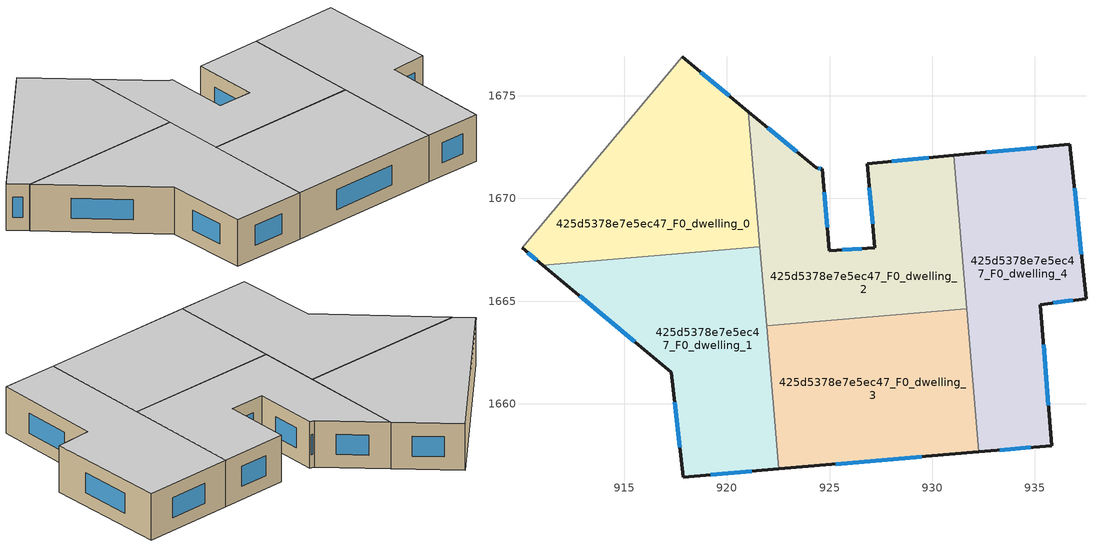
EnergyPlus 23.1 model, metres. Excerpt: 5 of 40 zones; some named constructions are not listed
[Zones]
425d5378e7e5ec47_F0_dwelling_0
 floor ground (EU_floor_Construction): 921.04,1674.23 921.6,1667.64 911.04,1666.74 910.02,1667.59 917.82,1676.89 z0
 wall outside (EU_wall_Construction): 921.04,1674.23 917.82,1676.89 / 910.02,1667.59 911.04,1666.74 z0:3
 wall adiabatic (EU_wall_Construction): 917.82,1676.89 910.02,1667.59 z0:3
 wall to 425d5378e7e5ec47_F0_dwelling_1 (EU_wall_Construction): 911.04,1666.74 921.6,1667.64 z0:3
 wall to 425d5378e7e5ec47_F0_dwelling_2 (EU_wall_Construction): 921.6,1667.64 921.04,1674.23 z0:3
 window (EU_Window_Construction): 920.12,1674.99 918.74,1676.13 / 910.31,1667.35 910.75,1666.99 z0.86:2.14
 ceiling to 425d5378e7e5ec47_F1_dwelling_0 (EU_floor_Construction): 921.6,1667.64 921.04,1674.23 917.82,1676.89 910.02,1667.59 911.04,1666.74 z3
425d5378e7e5ec47_F0_dwelling_1
 floor ground (EU_floor_Construction): 921.6,1667.64 922.53,1656.83 917.89,1656.43 917.29,1661.53 911.04,1666.74 z0
 wall outside (EU_wall_Construction): 911.04,1666.74 917.29,1661.53 917.89,1656.43 922.53,1656.83 z0:3
 wall to 425d5378e7e5ec47_F0_dwelling_3 (EU_wall_Construction): 922.53,1656.83 921.93,1663.8 z0:3
 wall to 425d5378e7e5ec47_F0_dwelling_2 (EU_wall_Construction): 921.93,1663.8 921.6,1667.65 z0:3
 window (EU_Window_Construction): 919.21,1656.54 921.2,1656.71 / 917.46,1660.07 917.72,1657.89 / 912.83,1665.25 915.5,1663.02 z0.86:2.14
 ceiling to 425d5378e7e5ec47_F1_dwelling_1 (EU_floor_Construction): 922.53,1656.83 921.6,1667.64 911.04,1666.74 917.29,1661.53 917.88,1656.43 z3
425d5378e7e5ec47_F0_dwelling_2
 floor ground (EU_floor_Construction): 931.04,1672.1 931.68,1664.64 921.93,1663.8 921.04,1674.23 924.36,1671.49 924.64,1671.44 924.98,1667.45 927.2,1667.6 926.83,1671.7 z0
 wall outside (EU_wall_Construction): 931.04,1672.1 926.83,1671.7 927.2,1667.6 924.98,1667.45 924.64,1671.44 924.36,1671.49 921.04,1674.23 z0:3
 wall to 425d5378e7e5ec47_F0_dwelling_3 (EU_wall_Construction): 921.93,1663.8 931.68,1664.64 z0:3
 wall to 425d5378e7e5ec47_F0_dwelling_4 (EU_wall_Construction): 931.68,1664.64 931.04,1672.1 z0:3
 window (EU_Window_Construction): 923.41,1672.27 921.99,1673.45 / 924.56,1671.45 924.44,1671.47 / 924.89,1668.59 924.74,1670.3 / 926.57,1667.55 925.62,1667.49 / 926.94,1670.53 927.09,1668.77 / 929.84,1671.98 928.03,1671.81 z0.86:2.14
 ceiling to 425d5378e7e5ec47_F1_dwelling_2 (EU_floor_Construction): 931.68,1664.64 931.04,1672.1 926.83,1671.7 927.2,1667.6 924.98,1667.45 924.64,1671.44 924.36,1671.49 921.04,1674.23 921.93,1663.8 z3
425d5378e7e5ec47_F0_dwelling_3
 floor ground (EU_floor_Construction): 931.68,1664.64 932.27,1657.66 922.53,1656.83 921.93,1663.8 z0
 wall outside (EU_wall_Construction): 922.53,1656.83 932.27,1657.66 z0:3
 wall to 425d5378e7e5ec47_F0_dwelling_4 (EU_wall_Construction): 932.27,1657.66 931.68,1664.64 z0:3
 window (EU_Window_Construction): 925.31,1657.06 929.49,1657.42 z0.86:2.14
 ceiling to 425d5378e7e5ec47_F1_dwelling_3 (EU_floor_Construction): 932.27,1657.66 931.68,1664.64 921.93,1663.8 922.53,1656.83 z3
425d5378e7e5ec47_F0_dwelling_4
 floor ground (EU_floor_Construction): 936.71,1672.63 937.49,1665.12 935.27,1664.83 935.81,1657.96 932.27,1657.66 931.04,1672.1 z0
 wall outside (EU_wall_Construction): 932.27,1657.66 935.81,1657.96 935.27,1664.83 937.49,1665.12 936.71,1672.63 931.04,1672.1 z0:3
 window (EU_Window_Construction): 935.66,1659.92 935.42,1662.87 / 933.28,1657.75 934.8,1657.88 / 935.09,1672.48 932.66,1672.25 / 937.27,1667.27 936.93,1670.49 / 935.9,1664.91 936.85,1665.04 z0.86:2.14
 ceiling to 425d5378e7e5ec47_F1_dwelling_4 (EU_floor_Construction): 935.81,1657.96 935.27,1664.83 937.49,1665.12 936.71,1672.63 931.04,1672.1 932.27,1657.66 z3
[SCHEDULE:FILE] Column Number=1; Rows to Skip at Top=0; Number of Hours of Data=8760; Column Separator=Comma; Interpolate to Timestep=No; Minutes per Item=60; Adjust Schedule for Daylight Savings=Yes
Name | File
EU_Step8_GainSchedule_425d5378e7e5ec47_F3_dwelling_3_f000 | ../../schedules/425d5378e7e5ec47/425d5378e7e5ec47_F3_dwelling_3_f000_gain.csv
EU_Step8_GainSchedule_425d5378e7e5ec47_F3_dwelling_4_f000 | ../../schedules/425d5378e7e5ec47/425d5378e7e5ec47_F3_dwelling_4_f000_gain.csv
EU_Step8_GainSchedule_425d5378e7e5ec47_F4_dwelling_0_f000 | ../../schedules/425d5378e7e5ec47/425d5378e7e5ec47_F4_dwelling_0_f000_gain.csv
EU_Step8_GainSchedule_425d5378e7e5ec47_F4_dwelling_1_f000 | ../../schedules/425d5378e7e5ec47/425d5378e7e5ec47_F4_dwelling_1_f000_gain.csv
EU_Step8_GainSchedule_425d5378e7e5ec47_F4_dwelling_2_f000 | ../../schedules/425d5378e7e5ec47/425d5378e7e5ec47_F4_dwelling_2_f000_gain.csv
EU_Step8_GainSchedule_425d5378e7e5ec47_F4_dwelling_3_f000 | ../../schedules/425d5378e7e5ec47/425d5378e7e5ec47_F4_dwelling_3_f000_gain.csv
EU_Step8_GainSchedule_425d5378e7e5ec47_F4_dwelling_4_f000 | ../../schedules/425d5378e7e5ec47/425d5378e7e5ec47_F4_dwelling_4_f000_gain.csv
EU_Step8_GainSchedule_425d5378e7e5ec47_F5_dwelling_0_f000 | ../../schedules/425d5378e7e5ec47/425d5378e7e5ec47_F5_dwelling_0_f000_gain.csv
EU_Step8_GainSchedule_425d5378e7e5ec47_F5_dwelling_1_f000 | ../../schedules/425d5378e7e5ec47/425d5378e7e5ec47_F5_dwelling_1_f000_gain.csv
EU_Step8_GainSchedule_425d5378e7e5ec47_F5_dwelling_2_f000 | ../../schedules/425d5378e7e5ec47/425d5378e7e5ec47_F5_dwelling_2_f000_gain.csv
EU_Step8_GainSchedule_425d5378e7e5ec47_F5_dwelling_3_f000 | ../../schedules/425d5378e7e5ec47/425d5378e7e5ec47_F5_dwelling_3_f000_gain.csv
EU_Step8_GainSchedule_425d5378e7e5ec47_F5_dwelling_4_f000 | ../../schedules/425d5378e7e5ec47/425d5378e7e5ec47_F5_dwelling_4_f000_gain.csv
